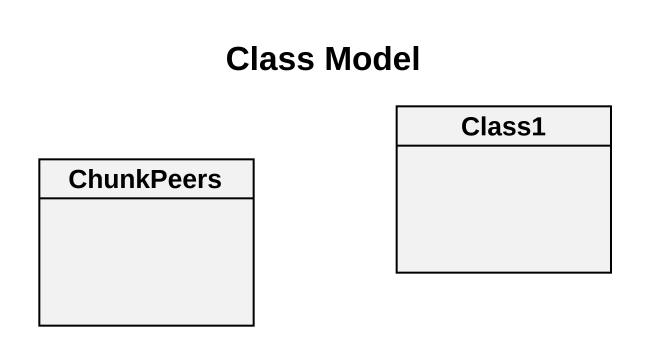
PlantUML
@startuml
title Class Model
hide circle
hide empty members
class Class1
class ChunkPeers
@enduml
